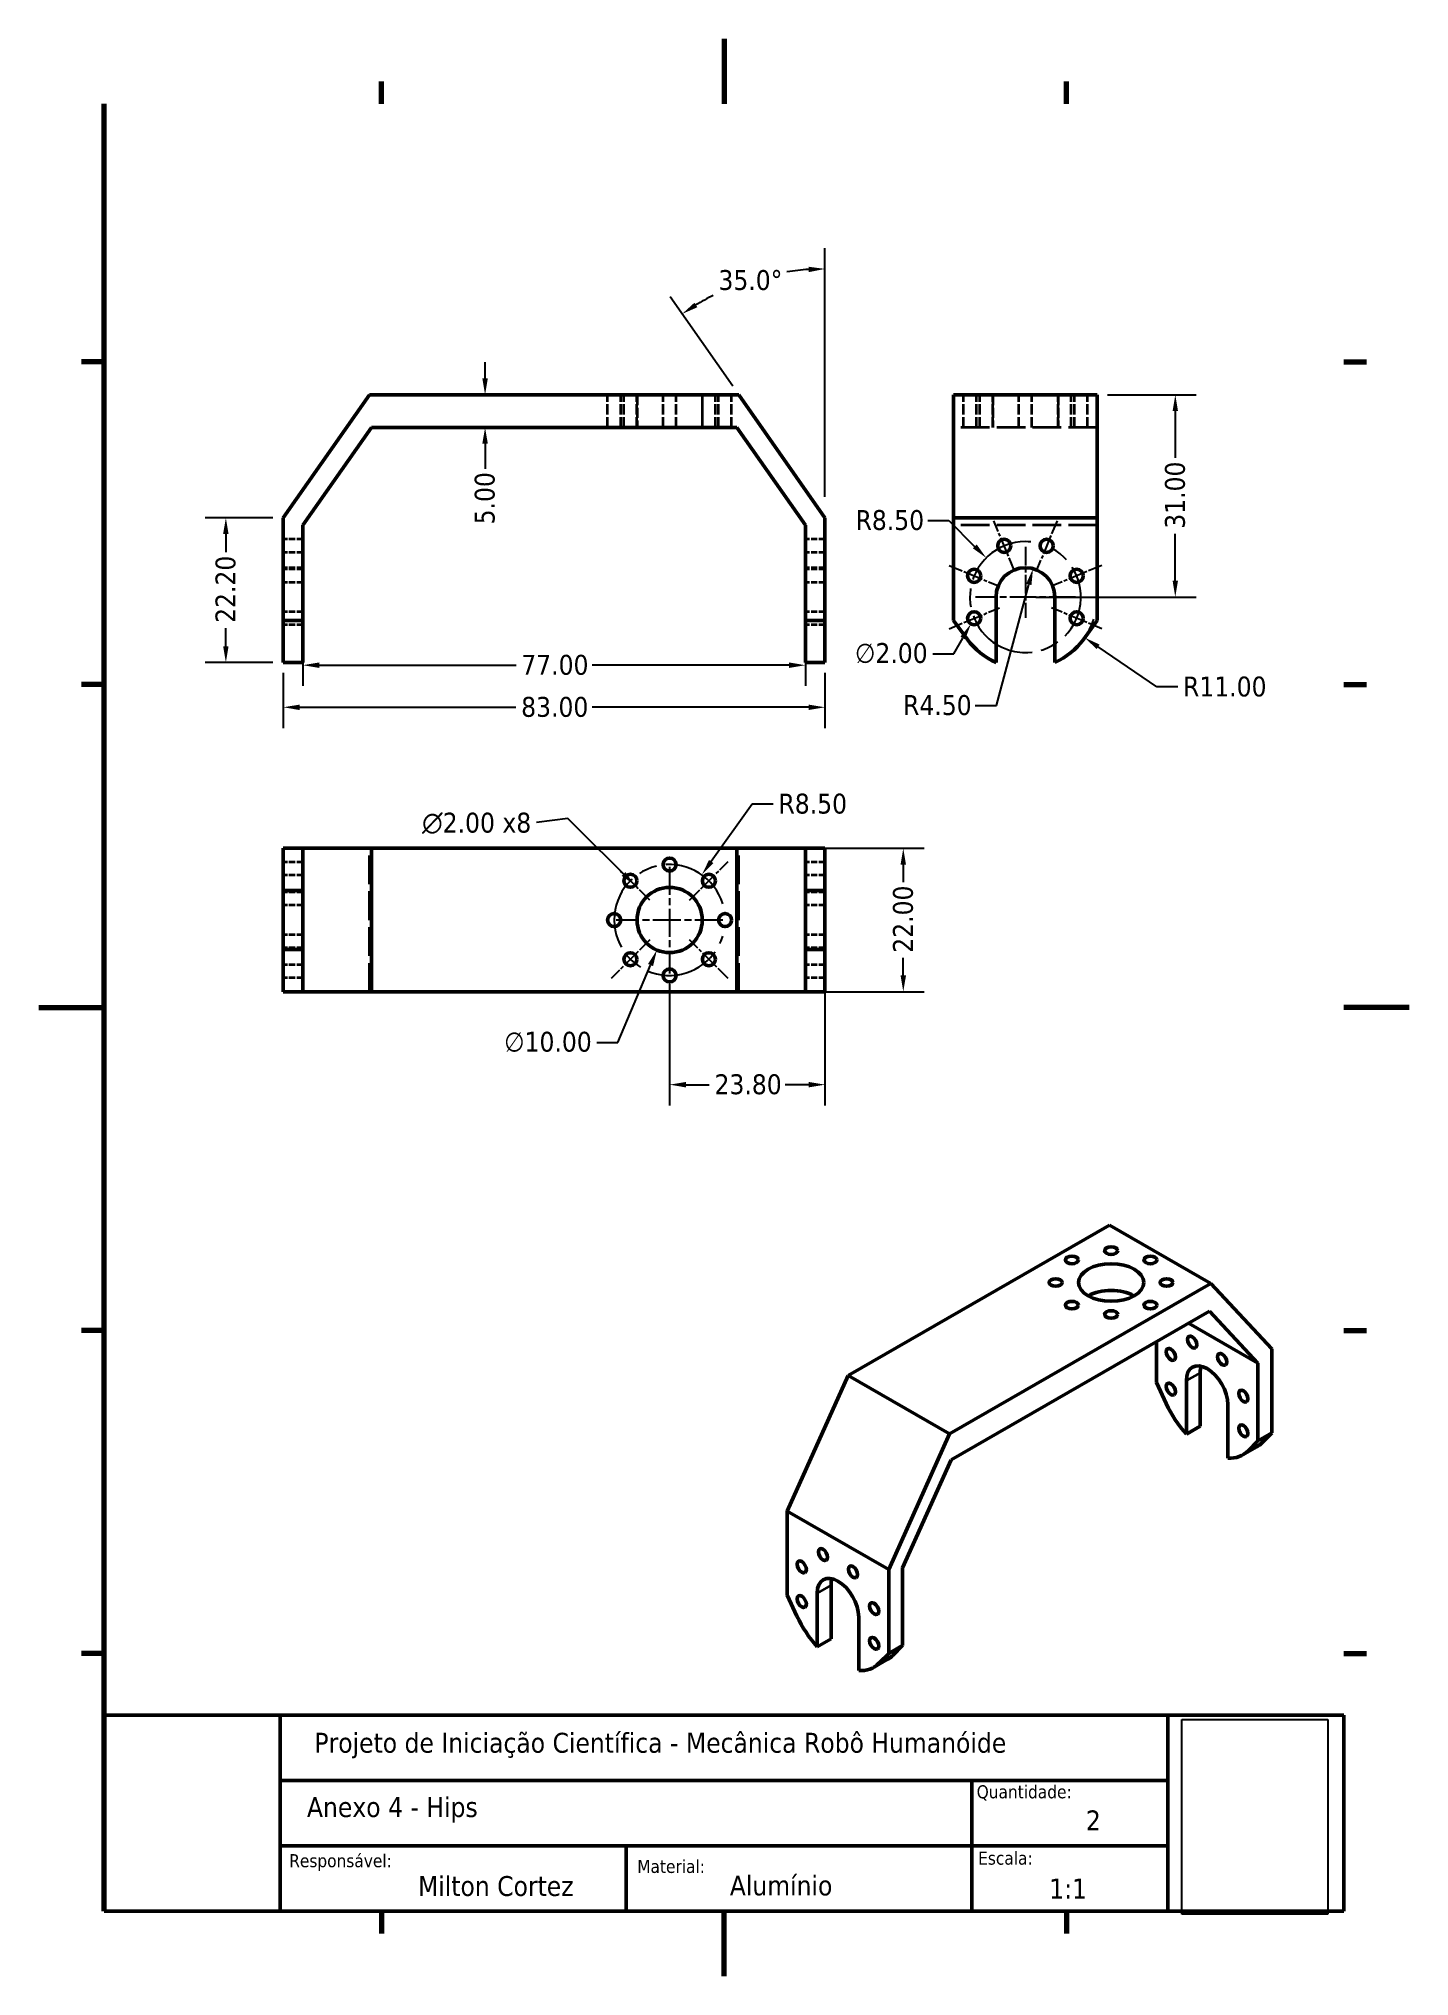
# Model space of a CAD drawing. Header units: millimetres. Extents: x 0 to 210, y 0 to 297.
import ezdxf

# ---------------------------------------------------------------- set-up
doc = ezdxf.new("R2010")
doc.units = ezdxf.units.MM
doc.linetypes.add('CHAIN', pattern=[0.7087, 0.4724, -0.0591, 0.1181, -0.0591])
doc.linetypes.add('DASHED', pattern=[0.2067, 0.1654, -0.0413])
for name, color, linetype, lineweight in [('Border (ANSI)', 7, 'Continuous', 70), ('Center Mark (ANSI)', 7, 'Continuous', 25), ('Centerline (ANSI)', 7, 'Continuous', 25), ('Dimension (ANSI)', 7, 'Continuous', 25), ('Hidden (ANSI)', 7, 'DASHED', 35), ('Symbol (ANSI)', 7, 'Continuous', 25), ('Title (ANSI)', 7, 'Continuous', 50), ('Visible (ANSI)', 7, 'Continuous', 50), ('Visible Narrow (ANSI)', 7, 'Continuous', 35)]:
    doc.layers.add(name, color=color, linetype=linetype, lineweight=lineweight)
doc.styles.add('Note Text (ANSI)', font='TAHOMA.TTF')
doc.dimstyles.new('Default - mm (ANSI)', dxfattribs={"dimtxt": 3.048, "dimasz": 2.5, "dimexe": 3.175, "dimexo": 1.6002, "dimgap": 0.8, "dimtad": 0, "dimtoh": 1, "dimrnd": 1e-08, "dimzin": 4, "dimdsep": 46, "dimtxsty": 'Note Text (ANSI)', "dimcen": 0.09, "dimdle": 10, "dimclrd": 256, "dimclre": 256, "dimclrt": 256, "dimadec": 1, "dimazin": 1, "dimtfac": 1, "dimtofl": 0, "dimtmove": 0, "dimatfit": 3, "dimfxl": 0, "dimtolj": 1, "dimtzin": 4, "dimlwd": -1, "dimlwe": -1, "dimarcsym": 0})
doc.dimstyles.new('Default - mm (ANSI)$7', dxfattribs={"dimtxt": 3.048, "dimasz": 2.5, "dimexe": 3.175, "dimexo": 1.6002, "dimgap": 0.8, "dimtad": 0, "dimtoh": 1, "dimrnd": 1e-08, "dimzin": 4, "dimdsep": 46, "dimtxsty": 'Note Text (ANSI)', "dimcen": 0.09, "dimdle": 10, "dimclrd": 256, "dimclre": 256, "dimclrt": 256, "dimadec": 1, "dimazin": 1, "dimtfac": 1, "dimtofl": 0, "dimtmove": 0, "dimatfit": 3, "dimfxl": 0, "dimtolj": 1, "dimtzin": 4, "dimlwd": -1, "dimlwe": -1, "dimarcsym": 0})
picture_1 = doc.add_image_def('image1.bmp', size_in_pixel=(452, 603))

# ---------------------------------------------------------------- blocks, each defined once
blk = doc.blocks.new('Borders Default Border')
at = {"layer": 'Border (ANSI)'}
for p, q in [((52.5, 287), (52.5, 290.45)), ((157.5, 287), (157.5, 290.45)), ((10, 247.5), (6.55, 247.5)), ((200, 247.5), (203.45, 247.5)), ((10, 198), (6.55, 198)), ((200, 198), (203.45, 198)), ((10, 99), (6.55, 99)), ((200, 99), (203.45, 99)), ((10, 49.5), (6.55, 49.5)), ((200, 49.5), (203.45, 49.5)), ((52.5, 10), (52.5, 6.55)), ((157.5, 10), (157.5, 6.55))]:
    blk.add_line(p, q, dxfattribs=at)
at = {"layer": 'Border (ANSI)', "flags": 128}
for points in [[(105, 297), (105, 287)], [(10, 10), (10, 287)], [(0, 148.5), (10, 148.5)], [(210, 148.5), (200, 148.5)], [(105, 0), (105, 10)]]:
    blk.add_lwpolyline(points, dxfattribs=at)
blk = doc.blocks.new('Title Blocks Legenda')
at = {"layer": 'Title (ANSI)'}
for p, q in [((13.26, 171.03), (203.26, 171.03)), ((13.26, 141.03), (13.26, 171.03)), ((40.26, 171.03), (40.26, 141.03)), ((176.26, 171.03), (176.26, 141.03)), ((203.26, 171.03), (203.26, 141.03)), ((40.26, 161.03), (176.26, 161.03)), ((146.26, 161.03), (146.26, 141.03)), ((40.26, 151.03), (176.26, 151.03)), ((93.26, 151.03), (93.26, 141.03)), ((203.26, 141.03), (13.26, 141.03))]:
    blk.add_line(p, q, dxfattribs=at)
at = {"layer": 'Title (ANSI)', "attachment_point": 1, "style": 'Note Text (ANSI)'}
for s, insert, char_height, width in [('Projeto de Iniciação Científica - Mecânica Robô Humanóide', (45.5, 168.35), 3.048, 124.6071), ('\\fTahoma|b0|i0;\\H2.0000;Quantidade:', (146.97, 160.31), 2, 95.1982), ('\\fTahoma|b0|i0;\\H2.0000;Responsável:', (41.63, 149.75), 2, 45.8951), ('\\fTahoma|b0|i0;\\H2.0000;Material:', (94.96, 148.87), 2, 67.2506), ('\\fTahoma|b0|i0;\\H2.0000;Escala:', (147.2, 150.14), 2, 45.6679), ('Milton Cortez', (61.37, 146.39), 3.048, 49.3031), ('Alumínio', (109.15, 146.47), 3.048, 35.7249)]:
    blk.add_mtext(s, dxfattribs=dict(at, insert=insert, char_height=char_height, width=width))
at = {"layer": 'Title (ANSI)', "style": 'Note Text (ANSI)'}
for tag, p in [('Title_001', (44.35, 155.44)), ('Qnt._001', (163.71, 153.4)), ('<1:1>_001', (158.09, 142.95))]:
    blk.add_attdef(tag, p, '', height=3.05, dxfattribs=at)
image = blk.add_image(picture_1, insert=(178.41, 140.56), size_in_units=(22.38, 29.85))
image.dxf.flags = 7
blk = doc.blocks.new('*D6')
at = {"layer": 'Defpoints', "color": 0}
for p in [(37.47, 201.38), (120.47, 201.38), (120.47, 194.52)]:
    blk.add_point(p, dxfattribs=at)
at = {"layer": 'Dimension (ANSI)'}
for p, q in [((37.47, 199.78), (37.47, 191.34)), ((120.47, 199.78), (120.47, 191.34)), ((39.97, 194.52), (73.12, 194.52)), ((117.97, 194.52), (84.82, 194.52))]:
    blk.add_line(p, q, dxfattribs=at)
for points in [[(39.97, 194.93), (39.97, 194.1), (37.47, 194.52)], [(117.97, 194.93), (117.97, 194.1), (120.47, 194.52)]]:
    blk.add_solid(points, dxfattribs=at)
at = {"layer": 'Dimension (ANSI)', "insert": (73.92, 196.11), "char_height": 3.048, "attachment_point": 1, "style": 'Note Text (ANSI)'}
blk.add_mtext('\\A1;83.00', dxfattribs=at)
blk = doc.blocks.new('*D7')
at = {"layer": 'Defpoints', "color": 0}
for p in [(40.47, 204.93), (117.47, 204.93), (117.47, 200.97)]:
    blk.add_point(p, dxfattribs=at)
at = {"layer": 'Dimension (ANSI)'}
for p, q in [((40.47, 203.33), (40.47, 197.8)), ((117.47, 203.33), (117.47, 197.8)), ((42.97, 200.97), (73.14, 200.97)), ((114.97, 200.97), (84.8, 200.97))]:
    blk.add_line(p, q, dxfattribs=at)
for points in [[(42.97, 201.39), (42.97, 200.55), (40.47, 200.97)], [(114.97, 201.39), (114.97, 200.55), (117.47, 200.97)]]:
    blk.add_solid(points, dxfattribs=at)
at = {"layer": 'Dimension (ANSI)', "insert": (73.94, 202.56), "char_height": 3.048, "attachment_point": 1, "style": 'Note Text (ANSI)'}
blk.add_mtext('\\A1;77.00', dxfattribs=at)
blk = doc.blocks.new('*D8')
at = {"layer": 'Defpoints', "color": 0}
for p in [(117.47, 172.91), (117.47, 150.91), (132.47, 150.91)]:
    blk.add_point(p, dxfattribs=at)
at = {"layer": 'Dimension (ANSI)'}
for p, q in [((119.07, 172.91), (135.65, 172.91)), ((132.47, 170.41), (132.47, 167.73)), ((132.47, 153.41), (132.47, 156.1)), ((119.07, 150.91), (135.65, 150.91))]:
    blk.add_line(p, q, dxfattribs=at)
for points in [[(132.06, 170.41), (132.89, 170.41), (132.47, 172.91)], [(132.06, 153.41), (132.89, 153.41), (132.47, 150.91)]]:
    blk.add_solid(points, dxfattribs=at)
at = {"layer": 'Dimension (ANSI)', "insert": (130.89, 156.9), "char_height": 3.048, "attachment_point": 1, "rotation": 90, "style": 'Note Text (ANSI)'}
blk.add_mtext('\\A1;22.00', dxfattribs=at)
blk = doc.blocks.new('*D9')
at = {"layer": 'Defpoints', "color": 0}
for p in [(151.19, 211.42), (160.27, 205.2)]:
    blk.add_point(p, dxfattribs=at)
at = {"layer": 'Dimension (ANSI)'}
for p, q in [((171.31, 197.64), (162.33, 203.79)), ((174.54, 197.64), (171.31, 197.64))]:
    blk.add_line(p, q, dxfattribs=at)
blk.add_arc((151.19, 211.42), 11, 323.8626, 342.1391, dxfattribs=at)
blk.add_solid([(162.56, 204.13), (162.09, 203.45), (160.27, 205.2)], dxfattribs=at)
at = {"layer": 'Dimension (ANSI)', "insert": (175.34, 199.23), "char_height": 3.048, "attachment_point": 1, "style": 'Note Text (ANSI)'}
blk.add_mtext('\\A1;R11.00', dxfattribs=at)
blk = doc.blocks.new('*D10')
at = {"layer": 'Defpoints', "color": 0}
for p in [(98.62, 166.51), (94.72, 157.31)]:
    blk.add_point(p, dxfattribs=at)
at = {"layer": 'Dimension (ANSI)'}
for p, q in [((96.58, 161.91), (96.76, 161.91)), ((96.67, 161.82), (96.67, 162)), ((88.72, 143.14), (93.75, 155)), ((85.5, 143.14), (88.72, 143.14))]:
    blk.add_line(p, q, dxfattribs=at)
blk.add_solid([(93.36, 155.17), (94.13, 154.84), (94.72, 157.31)], dxfattribs=at)
at = {"layer": 'Dimension (ANSI)', "insert": (71.31, 144.78), "char_height": 3.048, "attachment_point": 1, "style": 'Note Text (ANSI)'}
blk.add_mtext('\\A1;∅10.00', dxfattribs=at)
blk = doc.blocks.new('*D11')
at = {"layer": 'Defpoints', "color": 0}
for p in [(152.35, 215.76), (151.19, 211.42)]:
    blk.add_point(p, dxfattribs=at)
at = {"layer": 'Dimension (ANSI)'}
for p, q in [((146.74, 194.8), (151.71, 213.35)), ((143.5, 194.8), (146.74, 194.8))]:
    blk.add_line(p, q, dxfattribs=at)
blk.add_solid([(151.3, 213.46), (152.11, 213.24), (152.35, 215.76)], dxfattribs=at)
at = {"layer": 'Dimension (ANSI)', "insert": (132.44, 196.39), "char_height": 3.048, "attachment_point": 1, "style": 'Note Text (ANSI)'}
blk.add_mtext('\\A1;R4.50', dxfattribs=at)
blk = doc.blocks.new('*D12')
at = {"layer": 'Defpoints', "color": 0}
for p in [(162.19, 242.42), (174.15, 242.42), (151.19, 211.42)]:
    blk.add_point(p, dxfattribs=at)
at = {"layer": 'Dimension (ANSI)'}
for p, q in [((163.79, 242.42), (177.33, 242.42)), ((174.15, 239.92), (174.15, 232.74)), ((174.15, 213.92), (174.15, 221.09)), ((152.79, 211.42), (177.33, 211.42))]:
    blk.add_line(p, q, dxfattribs=at)
for points in [[(173.74, 239.92), (174.57, 239.92), (174.15, 242.42)], [(173.74, 213.92), (174.57, 213.92), (174.15, 211.42)]]:
    blk.add_solid(points, dxfattribs=at)
at = {"layer": 'Dimension (ANSI)', "insert": (172.57, 221.89), "char_height": 3.048, "attachment_point": 1, "rotation": 90, "style": 'Note Text (ANSI)'}
blk.add_mtext('\\A1;31.00', dxfattribs=at)
blk = doc.blocks.new('*D13')
at = {"layer": 'Defpoints', "color": 0}
for p in [(68.39, 242.42), (68.39, 242.42), (68.39, 237.42)]:
    blk.add_point(p, dxfattribs=at)
at = {"layer": 'Dimension (ANSI)'}
for p, q in [((68.39, 244.92), (68.39, 247.42)), ((68.39, 234.92), (68.39, 231.07))]:
    blk.add_line(p, q, dxfattribs=at)
for points in [[(67.97, 244.92), (68.81, 244.92), (68.39, 242.42)], [(67.97, 234.92), (68.81, 234.92), (68.39, 237.42)]]:
    blk.add_solid(points, dxfattribs=at)
at = {"layer": 'Dimension (ANSI)', "insert": (66.8, 222.56), "char_height": 3.048, "attachment_point": 1, "rotation": 90, "style": 'Note Text (ANSI)'}
blk.add_mtext('\\A1;5.00', dxfattribs=at)
blk = doc.blocks.new('*D14')
at = {"layer": 'Defpoints', "color": 0}
for p in [(112.76, 260.93), (107.28, 242.42), (120.47, 225.18), (120.47, 223.58)]:
    blk.add_point(p, dxfattribs=at)
at = {"layer": 'Dimension (ANSI)'}
for p, q in [((120.47, 226.78), (120.47, 264.89)), ((106.36, 243.73), (96.77, 257.42))]:
    blk.add_line(p, q, dxfattribs=at)
for start, end in [(93.7564, 98.7734), (116.6722, 121.2436)]:
    blk.add_arc((120.47, 223.58), 38.14, start, end, dxfattribs=at)
for points in [[(117.96, 262.05), (117.98, 261.22), (120.47, 261.72)], [(100.92, 255.84), (100.46, 256.53), (98.59, 254.82)]]:
    blk.add_solid(points, dxfattribs=at)
at = {"layer": 'Dimension (ANSI)', "insert": (104.15, 261.54), "char_height": 3.048, "attachment_point": 1, "style": 'Note Text (ANSI)'}
blk.add_mtext('\\A1;35.0°', dxfattribs=at)
blk = doc.blocks.new('*D15')
at = {"layer": 'Defpoints', "color": 0}
for p in [(120.47, 157.41), (96.67, 153.74), (120.47, 136.67)]:
    blk.add_point(p, dxfattribs=at)
at = {"layer": 'Dimension (ANSI)'}
for p, q in [((120.47, 155.81), (120.47, 133.49)), ((96.67, 152.14), (96.67, 133.49)), ((99.17, 136.67), (102.75, 136.67)), ((117.97, 136.67), (114.39, 136.67))]:
    blk.add_line(p, q, dxfattribs=at)
for points in [[(99.17, 137.09), (99.17, 136.25), (96.67, 136.67)], [(117.97, 137.09), (117.97, 136.25), (120.47, 136.67)]]:
    blk.add_solid(points, dxfattribs=at)
at = {"layer": 'Dimension (ANSI)', "insert": (103.55, 138.26), "char_height": 3.048, "attachment_point": 1, "style": 'Note Text (ANSI)'}
blk.add_mtext('\\A1;23.80', dxfattribs=at)
blk = doc.blocks.new('*D16')
at = {"layer": 'Defpoints', "color": 0}
for p in [(101.6, 168.84), (96.67, 161.91)]:
    blk.add_point(p, dxfattribs=at)
at = {"layer": 'Dimension (ANSI)'}
for p, q in [((109.31, 179.68), (103.05, 170.87)), ((112.55, 179.68), (109.31, 179.68))]:
    blk.add_line(p, q, dxfattribs=at)
blk.add_solid([(102.71, 171.12), (103.38, 170.63), (101.6, 168.84)], dxfattribs=at)
at = {"layer": 'Dimension (ANSI)', "insert": (113.35, 181.28), "char_height": 3.048, "attachment_point": 1, "style": 'Note Text (ANSI)'}
blk.add_mtext('\\A1;R8.50', dxfattribs=at)
blk = doc.blocks.new('*D17')
at = {"layer": 'Defpoints', "color": 0}
for p in [(145.18, 217.43), (151.19, 211.42)]:
    blk.add_point(p, dxfattribs=at)
at = {"layer": 'Dimension (ANSI)'}
for p, q in [((136.21, 223.15), (139.45, 223.15)), ((139.45, 223.15), (143.41, 219.19))]:
    blk.add_line(p, q, dxfattribs=at)
blk.add_solid([(143.71, 219.49), (143.12, 218.9), (145.18, 217.43)], dxfattribs=at)
at = {"layer": 'Dimension (ANSI)', "insert": (125.16, 224.75), "char_height": 3.048, "attachment_point": 1, "style": 'Note Text (ANSI)'}
blk.add_mtext('\\A1;R8.50', dxfattribs=at)
blk = doc.blocks.new('*D18')
at = {"layer": 'Defpoints', "color": 0}
for p in [(143.84, 209.03), (142.84, 207.3)]:
    blk.add_point(p, dxfattribs=at)
at = {"layer": 'Dimension (ANSI)'}
for p, q in [((143.25, 208.16), (143.43, 208.16)), ((143.34, 208.07), (143.34, 208.25)), ((140.2, 202.73), (141.59, 205.13)), ((136.98, 202.73), (140.2, 202.73))]:
    blk.add_line(p, q, dxfattribs=at)
blk.add_solid([(141.23, 205.34), (141.95, 204.92), (142.84, 207.3)], dxfattribs=at)
at = {"layer": 'Dimension (ANSI)', "insert": (125.07, 204.37), "char_height": 3.048, "attachment_point": 1, "style": 'Note Text (ANSI)'}
blk.add_mtext('\\A1;∅2.00', dxfattribs=at)
blk = doc.blocks.new('*D19')
at = {"layer": 'Defpoints', "color": 0}
for p in [(37.47, 223.58), (28.67, 201.38), (37.47, 201.38)]:
    blk.add_point(p, dxfattribs=at)
at = {"layer": 'Dimension (ANSI)'}
for p, q in [((35.87, 223.58), (25.49, 223.58)), ((28.67, 221.08), (28.67, 218.29)), ((28.67, 203.88), (28.67, 206.66)), ((35.87, 201.38), (25.49, 201.38))]:
    blk.add_line(p, q, dxfattribs=at)
for points in [[(28.25, 221.08), (29.08, 221.08), (28.67, 223.58)], [(28.25, 203.88), (29.08, 203.88), (28.67, 201.38)]]:
    blk.add_solid(points, dxfattribs=at)
at = {"layer": 'Dimension (ANSI)', "insert": (27.08, 207.46), "char_height": 3.048, "attachment_point": 1, "rotation": 90, "style": 'Note Text (ANSI)'}
blk.add_mtext('\\A1;22.20', dxfattribs=at)

msp = doc.modelspace()

# ---------------------------------------------------------------- linework, layer by layer
at = {"layer": 'Center Mark (ANSI)', "linetype": 'CHAIN', "ltscale": 4.638536}
for p, q in [((149.5337, 215.412), (146.3383, 223.1264)), ((156.0393, 223.1264), (152.8439, 215.412)), ((139.4786, 216.2668), (147.193, 213.0714)), ((162.899, 216.2668), (155.1846, 213.0714)), ((139.4786, 206.5657), (147.193, 209.7611)), ((162.899, 206.5657), (155.1846, 209.7611)), ((93.6117, 164.9687), (87.7073, 170.873)), ((99.7281, 164.9687), (105.6325, 170.873)), ((93.6117, 158.8522), (87.7073, 152.9478)), ((105.6325, 152.9478), (99.7281, 158.8522))]:
    msp.add_line(p, q, dxfattribs=at)
at = {"layer": 'Center Mark (ANSI)', "linetype": 'CHAIN', "ltscale": 6.027349}
msp.add_line((151.1888, 219.0912), (151.1888, 208.2412), dxfattribs=at)
at = {"layer": 'Center Mark (ANSI)', "linetype": 'CHAIN', "ltscale": 8.527213}
msp.add_line((158.8638, 211.4162), (143.5138, 211.4162), dxfattribs=at)
at = {"layer": 'Center Mark (ANSI)', "linetype": 'CHAIN', "ltscale": 9.082739}
for p, q in [((96.6699, 170.0854), (96.6699, 153.7354)), ((104.8449, 161.9104), (88.4949, 161.9104))]:
    msp.add_line(p, q, dxfattribs=at)
at = {"layer": 'Centerline (ANSI)', "linetype": 'CHAIN', "ltscale": 24.192183}
for centre, start, end in [((151.1888, 211.4162), 84.357661, 67.5), ((96.6699, 161.9104), 16.857661, 343.142339)]:
    msp.add_arc(centre, 8.5, start, end, dxfattribs=at)
at = {"layer": 'Hidden (ANSI)', "ltscale": 9.523383}
for p, q in [((87.1699, 237.4162), (87.1699, 242.4162)), ((89.1699, 237.4162), (89.1699, 242.4162)), ((89.6595, 237.4162), (89.6595, 242.4162)), ((91.6595, 237.4162), (91.6595, 242.4162)), ((91.6699, 242.4162), (91.6699, 237.4162)), ((95.6699, 237.4162), (95.6699, 242.4162)), ((97.6699, 237.4162), (97.6699, 242.4162)), ((101.6699, 242.4162), (101.6699, 237.4162)), ((101.6803, 237.4162), (101.6803, 242.4162)), ((103.6803, 237.4162), (103.6803, 242.4162)), ((104.1699, 237.4162), (104.1699, 242.4162)), ((106.1699, 237.4162), (106.1699, 242.4162)), ((141.6888, 237.4162), (141.6888, 242.4162)), ((143.6888, 237.4162), (143.6888, 242.4162)), ((144.1784, 237.4162), (144.1784, 242.4162)), ((146.1784, 237.4162), (146.1784, 242.4162)), ((146.1888, 242.4162), (146.1888, 237.4162)), ((150.1888, 237.4162), (150.1888, 242.4162)), ((152.1888, 237.4162), (152.1888, 242.4162)), ((156.1888, 242.4162), (156.1888, 237.4162)), ((156.1992, 237.4162), (156.1992, 242.4162)), ((158.1992, 237.4162), (158.1992, 242.4162)), ((158.6888, 237.4162), (158.6888, 242.4162)), ((160.6888, 237.4162), (160.6888, 242.4162))]:
    msp.add_line(p, q, dxfattribs=at)
at = {"layer": 'Hidden (ANSI)', "ltscale": 26.608612}
for p, q in [((162.1888, 237.4162), (140.1888, 237.4162)), ((162.1888, 222.4162), (140.1888, 222.4162)), ((50.6617, 150.9104), (50.6617, 172.9104)), ((107.2781, 150.9104), (107.2781, 172.9104))]:
    msp.add_line(p, q, dxfattribs=at)
at = {"layer": 'Hidden (ANSI)', "ltscale": 5.71399}
for p, q in [((40.4699, 220.2692), (37.4699, 220.2692)), ((120.4699, 220.2692), (117.4699, 220.2692)), ((40.4699, 218.2692), (37.4699, 218.2692)), ((120.4699, 218.2692), (117.4699, 218.2692)), ((40.4699, 215.9162), (37.4699, 215.9162)), ((40.4699, 215.6691), (37.4699, 215.6691)), ((120.4699, 215.9162), (117.4699, 215.9162)), ((120.4699, 215.6691), (117.4699, 215.6691)), ((40.4699, 213.6691), (37.4699, 213.6691)), ((120.4699, 213.6691), (117.4699, 213.6691)), ((40.4699, 209.1634), (37.4699, 209.1634)), ((120.4699, 209.1634), (117.4699, 209.1634)), ((40.4699, 207.1634), (37.4699, 207.1634)), ((120.4699, 207.1634), (117.4699, 207.1634)), ((40.4699, 170.7634), (37.4699, 170.7634)), ((120.4699, 170.7634), (117.4699, 170.7634)), ((40.4699, 168.7634), (37.4699, 168.7634)), ((120.4699, 168.7634), (117.4699, 168.7634)), ((40.4699, 166.1632), (37.4699, 166.1632)), ((40.4699, 164.1632), (37.4699, 164.1632)), ((120.4699, 166.1632), (117.4699, 166.1632)), ((120.4699, 164.1632), (117.4699, 164.1632)), ((40.4699, 159.6576), (37.4699, 159.6576)), ((40.4699, 157.6576), (37.4699, 157.6576)), ((120.4699, 159.6576), (117.4699, 159.6576)), ((120.4699, 157.6576), (117.4699, 157.6576)), ((40.4699, 155.0574), (37.4699, 155.0574)), ((120.4699, 155.0574), (117.4699, 155.0574)), ((40.4699, 153.0574), (37.4699, 153.0574)), ((120.4699, 153.0574), (117.4699, 153.0574))]:
    msp.add_line(p, q, dxfattribs=at)
at = {"layer": 'Visible (ANSI)'}
for p, q in [((37.4699, 223.5764), (50.6617, 242.4162)), ((50.6617, 242.4162), (107.2781, 242.4162)), ((107.2781, 242.4162), (120.4699, 223.5764)), ((140.1888, 242.4162), (140.1888, 223.5764)), ((162.1888, 242.4162), (140.1888, 242.4162)), ((162.1888, 223.5764), (162.1888, 242.4162)), ((50.973, 237.4162), (40.4699, 222.4162)), ((106.9668, 237.4162), (50.973, 237.4162)), ((117.4699, 222.4162), (106.9668, 237.4162)), ((37.4699, 207.8275), (37.4699, 223.5764)), ((120.4699, 223.5764), (120.4699, 207.8275)), ((140.1888, 223.5764), (140.1888, 207.8275)), ((162.1888, 223.5764), (140.1888, 223.5764)), ((162.1888, 207.8275), (162.1888, 223.5764)), ((40.4699, 222.4162), (40.4699, 207.8275)), ((117.4699, 207.8275), (117.4699, 222.4162)), ((146.6888, 201.3788), (146.6888, 211.4162)), ((155.6888, 211.4162), (155.6888, 201.3788)), ((40.4699, 207.8275), (37.4699, 207.8275)), ((37.4699, 204.9293), (37.4699, 207.8275)), ((40.4699, 207.8275), (40.4699, 204.9293)), ((117.4699, 204.9293), (117.4699, 207.8275)), ((120.4699, 207.8275), (117.4699, 207.8275)), ((120.4699, 207.8275), (120.4699, 204.9293)), ((140.1888, 207.8275), (142.3052, 204.9293)), ((160.0725, 204.9293), (162.1888, 207.8275)), ((37.4699, 204.9293), (37.4699, 201.3788)), ((40.4699, 201.3788), (40.4699, 204.9293)), ((117.4699, 204.9293), (117.4699, 201.3788)), ((120.4699, 201.3788), (120.4699, 204.9293)), ((40.4699, 201.3788), (37.4699, 201.3788)), ((120.4699, 201.3788), (117.4699, 201.3788)), ((40.4699, 172.9104), (37.4699, 172.9104)), ((37.4699, 170.7941), (37.4699, 172.9104)), ((40.4699, 172.9104), (40.4699, 170.7941)), ((50.973, 172.9104), (40.4699, 172.9104)), ((106.9668, 172.9104), (50.973, 172.9104)), ((50.973, 150.9104), (50.973, 172.9104)), ((117.4699, 172.9104), (106.9668, 172.9104)), ((106.9668, 150.9104), (106.9668, 172.9104)), ((117.4699, 170.7941), (117.4699, 172.9104)), ((120.4699, 172.9104), (117.4699, 172.9104)), ((120.4699, 172.9104), (120.4699, 170.7941)), ((37.4699, 170.7941), (37.4699, 166.4104)), ((40.4699, 166.4104), (40.4699, 170.7941)), ((117.4699, 170.7941), (117.4699, 166.4104)), ((120.4699, 166.4104), (120.4699, 170.7941)), ((40.4699, 166.4104), (37.4699, 166.4104)), ((37.4699, 157.4104), (37.4699, 166.4104)), ((40.4699, 166.4104), (40.4699, 157.4104)), ((120.4699, 166.4104), (117.4699, 166.4104)), ((117.4699, 157.4104), (117.4699, 166.4104)), ((120.4699, 166.4104), (120.4699, 157.4104)), ((40.4699, 157.4104), (37.4699, 157.4104)), ((37.4699, 157.4104), (37.4699, 153.0268)), ((40.4699, 153.0268), (40.4699, 157.4104)), ((120.4699, 157.4104), (117.4699, 157.4104)), ((117.4699, 157.4104), (117.4699, 153.0268)), ((120.4699, 153.0268), (120.4699, 157.4104)), ((37.4699, 150.9104), (37.4699, 153.0268)), ((40.4699, 153.0268), (40.4699, 150.9104)), ((117.4699, 150.9104), (117.4699, 153.0268)), ((120.4699, 153.0268), (120.4699, 150.9104)), ((37.4699, 150.9104), (40.4699, 150.9104)), ((40.4699, 150.9104), (50.973, 150.9104)), ((50.973, 150.9104), (106.9668, 150.9104)), ((106.9668, 150.9104), (117.4699, 150.9104)), ((117.4699, 150.9104), (120.4699, 150.9104)), ((164.0463, 115.1405), (124.0125, 92.0866)), ((164.0463, 115.1405), (179.6026, 106.1822)), ((139.5688, 83.1283), (179.6026, 106.1822)), ((179.6026, 106.1822), (188.9307, 96.1514)), ((179.3825, 101.9678), (139.789, 79.1673)), ((186.8094, 93.9814), (179.3825, 101.9678)), ((176.1617, 100.113), (186.8094, 93.9814)), ((171.253, 97.2863), (171.253, 91.0127)), ((188.9307, 96.1514), (188.9307, 83.276)), ((124.0125, 92.0866), (114.6845, 71.3125)), ((124.0125, 92.0866), (139.5688, 83.1283)), ((177.9705, 92.5215), (177.9705, 84.3154)), ((186.8094, 82.0544), (186.8094, 93.9814)), ((171.253, 91.0127), (172.7495, 87.7815)), ((175.8492, 83.0938), (175.8492, 91.2999)), ((182.2132, 87.6351), (182.2132, 79.429)), ((177.9705, 84.3154), (175.8492, 83.0938)), ((188.9307, 83.276), (186.8094, 82.0544)), ((188.9307, 83.276), (187.4342, 81.7683)), ((130.2408, 62.3542), (139.5688, 83.1283)), ((186.6419, 81.1567), (184.5205, 79.9351)), ((185.3129, 80.5467), (186.8094, 82.0544)), ((139.789, 79.1673), (132.3621, 62.6273)), ((114.6845, 71.3125), (114.6845, 58.4371)), ((114.6845, 71.3125), (130.2408, 62.3542)), ((132.3621, 62.6273), (132.3621, 50.7003)), ((121.402, 59.9458), (121.402, 51.7397)), ((130.2408, 49.4788), (130.2408, 62.3542)), ((114.6845, 58.4371), (116.1809, 55.2058)), ((119.2807, 50.5182), (119.2807, 58.7242)), ((125.6446, 55.0595), (125.6446, 46.8534)), ((121.402, 51.7397), (119.2807, 50.5182)), ((132.3621, 50.7003), (130.2408, 49.4788)), ((132.3621, 50.7003), (130.8657, 49.1926)), ((130.0733, 48.581), (127.952, 47.3594)), ((128.7443, 47.9711), (130.2408, 49.4788))]:
    msp.add_line(p, q, dxfattribs=at)
for centre, radius in [((147.936, 219.2692), 1), ((154.4416, 219.2692), 1), ((143.3358, 214.6691), 1), ((159.0418, 214.6691), 1), ((143.3358, 208.1634), 1), ((159.0418, 208.1634), 1), ((96.6699, 170.4104), 1), ((90.6595, 167.9208), 1), ((96.6699, 161.9104), 5), ((102.6803, 167.9208), 1), ((88.1699, 161.9104), 1), ((105.1699, 161.9104), 1), ((90.6595, 155.9), 1), ((102.6803, 155.9), 1), ((96.6699, 153.4104), 1)]:
    msp.add_circle(centre, radius, dxfattribs=at)
for radius, start, end in [(4.5, 0, 180), (11, 216.137414, 245.85226), (11, 294.14774, 323.862586)]:
    msp.add_arc((151.1888, 211.4162), radius, start, end, dxfattribs=at)
for centre, major_axis, ratio in [((158.313, 109.803), (1, 0), 0.5758617), ((164.3234, 111.2366), (1, 0), 0.5758617), ((170.3338, 109.803), (1, 0), 0.5758617), ((164.3234, 106.3418), (5, 0), 0.5758617), ((155.8234, 106.3418), (1, 0), 0.5758617), ((172.8234, 106.3418), (1, 0), 0.5758617), ((158.313, 102.8806), (1, 0), 0.5758617), ((164.3234, 101.447), (1, 0), 0.5758617), ((170.3338, 102.8806), (1, 0), 0.5758617), ((176.7311, 97.2122), (0.499, -0.8666), 0.57809312), ((173.4783, 95.3245), (0.499, -0.8666), 0.57809312), ((181.3313, 94.5631), (0.499, -0.8666), 0.57809312), ((173.4783, 90.0059), (0.499, -0.8666), 0.57809312), ((184.5841, 88.9291), (0.499, -0.8666), 0.57809312), ((184.5841, 83.6105), (0.499, -0.8666), 0.57809312), ((120.1626, 64.6366), (0.499, -0.8666), 0.57809312), ((116.9097, 62.7489), (0.499, -0.8666), 0.57809312), ((124.7627, 61.9875), (0.499, -0.8666), 0.57809312), ((116.9097, 57.4302), (0.499, -0.8666), 0.57809312), ((128.0155, 56.3535), (0.499, -0.8666), 0.57809312), ((128.0155, 51.0348), (0.499, -0.8666), 0.57809312)]:
    msp.add_ellipse(centre, major_axis=major_axis, ratio=ratio, dxfattribs=at)
for centre, major_axis, ratio, start_param, end_param in [((164.3234, 102.2541), (-5, 0), 0.5758617, 3.93087328, 5.49390468), ((179.0312, 89.4675), (-2.2456, 3.8996), 0.57809312, 3.92892453, 7.07051718), ((181.1525, 90.6891), (2.2456, -3.8996), 0.57809312, 3.631445, 3.92892453), ((179.0312, 89.4675), (5.4894, -9.5324), 0.57809312, 4.55964138, 5.07826328), ((179.0312, 89.4675), (5.4894, -9.5324), 0.57809312, 5.92117842, 6.43980033), ((181.1525, 90.6891), (5.4894, -9.5324), 0.57809312, 0, 0.15661502), ((122.4626, 56.8918), (-2.2456, 3.8996), 0.57809312, 3.92892453, 7.07051718), ((124.584, 58.1134), (2.2456, -3.8996), 0.57809312, 3.631445, 3.92892453), ((122.4626, 56.8918), (5.4894, -9.5324), 0.57809312, 4.55964138, 5.07826328), ((122.4626, 56.8918), (5.4894, -9.5324), 0.57809312, 5.92117842, 6.43980033), ((124.584, 58.1134), (5.4894, -9.5324), 0.57809312, 0, 0.15661502)]:
    msp.add_ellipse(centre, major_axis=major_axis, ratio=ratio, start_param=start_param, end_param=end_param, dxfattribs=at)
at = {"layer": 'Visible Narrow (ANSI)'}
for p, q in [((177.9705, 92.5215), (175.8492, 91.2999)), ((187.4342, 81.7683), (185.3129, 80.5467)), ((121.402, 59.9458), (119.2807, 58.7242)), ((130.8657, 49.1926), (128.7443, 47.9711))]:
    msp.add_line(p, q, dxfattribs=at)

# ---------------------------------------------------------------- block references
msp.add_blockref('Borders Default Border', (0, 0))
msp.add_blockref('Title Blocks Legenda', (-3.2585, -131.0336)).add_auto_attribs({'<1:1>_001': '1:1', 'Qnt._001': '2', 'Title_001': 'Anexo 4 - Hips'})

# ---------------------------------------------------------------- texts
at = {"layer": 'Symbol (ANSI)', "insert": (75.4588, 178.3621), "char_height": 3.048, "width": 17.390394, "attachment_point": 3, "line_spacing_factor": 0.5334, "style": 'Note Text (ANSI)'}
msp.add_mtext('{\\fAIGDT|b0|i0;\\H3.0480;n\\fTahoma|b0|i0;\\H3.0480;2.00 x8}', dxfattribs=at)

# ---------------------------------------------------------------- dimensions: what is measured, and where the dimension line sits
at = {"layer": 'Dimension (ANSI)'}
dim = msp.add_angular_dim_3p(base=(112.7575, 260.9275), center=(120.4699, 223.5764), p1=(120.4699, 225.1766), p2=(107.2781, 242.4162), dimstyle='Default - mm (ANSI)', override={"dimtih": 1, "dimadec": 1, "dimtp": 0, "dimtm": 0, "dimtdec": 0}, dxfattribs=at)
dim.commit()
dim.dimension.update_dxf_attribs({"geometry": '*D14', "text_midpoint": (109.0013, 259.9503), "dimtype": 165})
for base, p1, p2, angle, override, picture, middle in [((68.3896, 242.4162), (68.3896, 237.4162), (68.3896, 242.4162), 90, {"dimtoh": 0, "dimdec": 2, "dimse1": 1, "dimse2": 1, "dimtp": 0, "dimtm": 0, "dimtdec": 2, "dimatfit": 1}, '*D13', (68.3896, 226.4178)), ((174.1532, 242.4162), (151.1888, 211.4162), (162.1888, 242.4162), 90, {"dimtoh": 0, "dimdec": 2, "dimtp": 0, "dimtm": 0, "dimtdec": 2, "dimatfit": 1}, '*D12', (174.1532, 226.9162)), ((28.6677, 201.3788), (37.4699, 223.5764), (37.4699, 201.3788), 90, {"dimtoh": 0, "dimdec": 2, "dimtp": 0, "dimtm": 0, "dimtdec": 2, "dimatfit": 1}, '*D19', (28.6677, 212.4776)), ((117.4699, 200.9703), (40.4699, 204.9293), (117.4699, 204.9293), 180, {"dimtoh": 0, "dimdec": 2, "dimtp": 0, "dimtm": 0, "dimtdec": 2, "dimatfit": 1}, '*D7', (78.9699, 200.9703)), ((132.4742, 150.9104), (117.4699, 172.9104), (117.4699, 150.9104), 90, {"dimtoh": 0, "dimdec": 2, "dimtp": 0, "dimtm": 0, "dimtdec": 2, "dimatfit": 1}, '*D8', (132.4742, 161.9104)), ((120.4699, 136.6685), (96.6699, 153.7354), (120.4699, 157.4104), 180, {"dimtoh": 0, "dimdec": 2, "dimtp": 0, "dimtm": 0, "dimtdec": 2, "dimatfit": 1}, '*D15', (108.5699, 136.6685))]:
    dim = msp.add_linear_dim(base=base, p1=p1, p2=p2, angle=angle, dimstyle='Default - mm (ANSI)', override=override, dxfattribs=at)
    dim.commit()
    dim.dimension.update_dxf_attribs({"geometry": picture, "text_midpoint": middle, "dimtype": 160})
for center, mpoint, picture, middle in [((151.1888, 211.4162), (145.1784, 217.4267), '*D17', (130.2858, 223.1531)), ((151.1888, 211.4162), (152.3535, 215.7629), '*D11', (137.571, 194.8022)), ((151.1888, 211.4162), (160.2652, 205.2018), '*D9', (181.6177, 197.6411)), ((96.6699, 161.9104), (101.5961, 168.8373), '*D16', (118.4753, 179.683))]:
    dim = msp.add_radius_dim(center=center, mpoint=mpoint, dimstyle='Default - mm (ANSI)', override={"dimtih": 1, "dimdec": 2, "dimcen": 0, "dimtp": 0, "dimtm": 0, "dimtdec": 2}, dxfattribs=at)
    dim.commit()
    dim.dimension.update_dxf_attribs({"geometry": picture, "text_midpoint": middle, "dimtype": 164})
for p1, p2, picture, middle in [((143.8358, 209.0295), (142.8358, 207.2974), '*D18', (130.6264, 202.7319)), ((98.6196, 166.5146), (94.7202, 157.3062), '*D10', (78.0046, 143.1406))]:
    dim = msp.add_diameter_dim_2p(p1=p1, p2=p2, dimstyle='Default - mm (ANSI)', override={"dimtih": 1, "dimdec": 2, "dimlfac": 1, "dimtp": 0, "dimtm": 0, "dimtdec": 2}, dxfattribs=at)
    dim.commit()
    dim.dimension.update_dxf_attribs({"geometry": picture, "text_midpoint": middle, "dimtype": 163})
dim = msp.add_linear_dim(base=(120.4699, 194.5179), p1=(37.4699, 201.3788), p2=(120.4699, 201.3788), dimstyle='Default - mm (ANSI)', override={"dimtoh": 0, "dimdec": 2, "dimtp": 0, "dimtm": 0, "dimtdec": 2, "dimatfit": 1}, dxfattribs=at)
dim.commit()
dim.dimension.update_dxf_attribs({"geometry": '*D6', "text_midpoint": (78.9699, 194.5179), "dimtype": 160})

# ---------------------------------------------------------------- leaders
at = {"layer": 'Symbol (ANSI)', "annotation_type": 0, "has_hookline": 1, "hookline_direction": 1, "text_width": 16.95}
msp.add_leader([(91.3666, 167.2137), (81.092, 177.4883), (76.2588, 176.8381)], dimstyle='Default - mm (ANSI)$7', override={"dimtad": 0}, dxfattribs=at)

doc.saveas('drawing.dxf')
